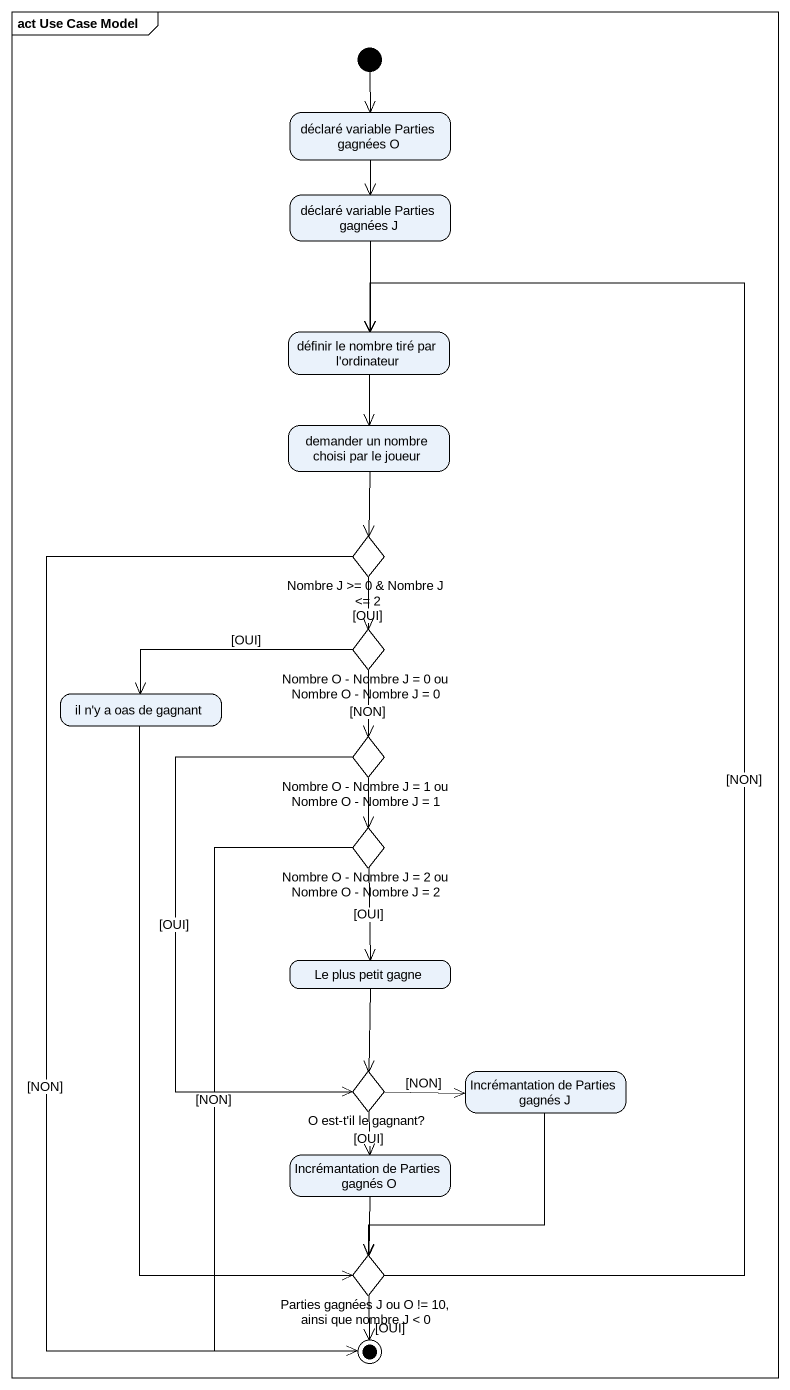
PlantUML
@startuml
mainframe act Use Case Model
hide empty description
state "déclaré variable Parties gagnées O" as déclaré_variable_Parties
state "déclaré variable Parties gagnées J" as déclaré_variable_Parties_2
state "définir le nombre tiré par l'ordinateur" as définir_le_nombre_tiré_par
state "demander un nombre choisi par le joueur" as demander_un_nombre_choisi
state "Nombre J >= 0 & Nombre J <= 2" as Nombre_J_0_Nombre_J_2 <<choice>>
state "Nombre O - Nombre J = 0 ou Nombre O - Nombre J = 0" as Nombre_O_Nombre_J_0_ou <<choice>>
state "il n'y a oas de gagnant" as il_n_y_a_oas_de_gagnant
state "Nombre O - Nombre J = 1 ou Nombre O - Nombre J = 1" as Nombre_O_Nombre_J_1_ou <<choice>>
state "Nombre O - Nombre J = 2 ou Nombre O - Nombre J = 2" as Nombre_O_Nombre_J_2_ou <<choice>>
state "Le plus petit gagne" as Le_plus_petit_gagne
state "O est-t'il le gagnant?" as O_est_t_il_le_gagnant <<choice>>
state "Incrémantation de Parties gagnés J" as Incrémantation_de_Parties
state "Incrémantation de Parties gagnés O" as Incrémantation_de_Parties_2
state "Parties gagnées J ou O != 10, ainsi que nombre J < 0" as Parties_gagnées_J_ou_O_10 <<choice>>
[*] --> déclaré_variable_Parties
déclaré_variable_Parties --> déclaré_variable_Parties_2
déclaré_variable_Parties_2 --> définir_le_nombre_tiré_par
définir_le_nombre_tiré_par --> demander_un_nombre_choisi
demander_un_nombre_choisi --> Nombre_J_0_Nombre_J_2
Nombre_J_0_Nombre_J_2 --> Nombre_O_Nombre_J_0_ou : [OUI]
Nombre_O_Nombre_J_0_ou -left-> il_n_y_a_oas_de_gagnant : [OUI]
Nombre_O_Nombre_J_0_ou --> Nombre_O_Nombre_J_1_ou : [NON]
il_n_y_a_oas_de_gagnant --> Parties_gagnées_J_ou_O_10
Nombre_O_Nombre_J_1_ou --> Nombre_O_Nombre_J_2_ou
Nombre_O_Nombre_J_1_ou --> O_est_t_il_le_gagnant : [OUI]
Nombre_O_Nombre_J_2_ou --> Le_plus_petit_gagne : [OUI]
Le_plus_petit_gagne --> O_est_t_il_le_gagnant
O_est_t_il_le_gagnant -right-> Incrémantation_de_Parties : [NON]
O_est_t_il_le_gagnant --> Incrémantation_de_Parties_2 : [OUI]
Incrémantation_de_Parties --> Parties_gagnées_J_ou_O_10
Incrémantation_de_Parties_2 --> Parties_gagnées_J_ou_O_10
Parties_gagnées_J_ou_O_10 -up-> définir_le_nombre_tiré_par : [NON]
Nombre_J_0_Nombre_J_2 --> [*] : [NON]
Nombre_O_Nombre_J_2_ou --> [*] : [NON]
Parties_gagnées_J_ou_O_10 --> [*] : [OUI]
@enduml
